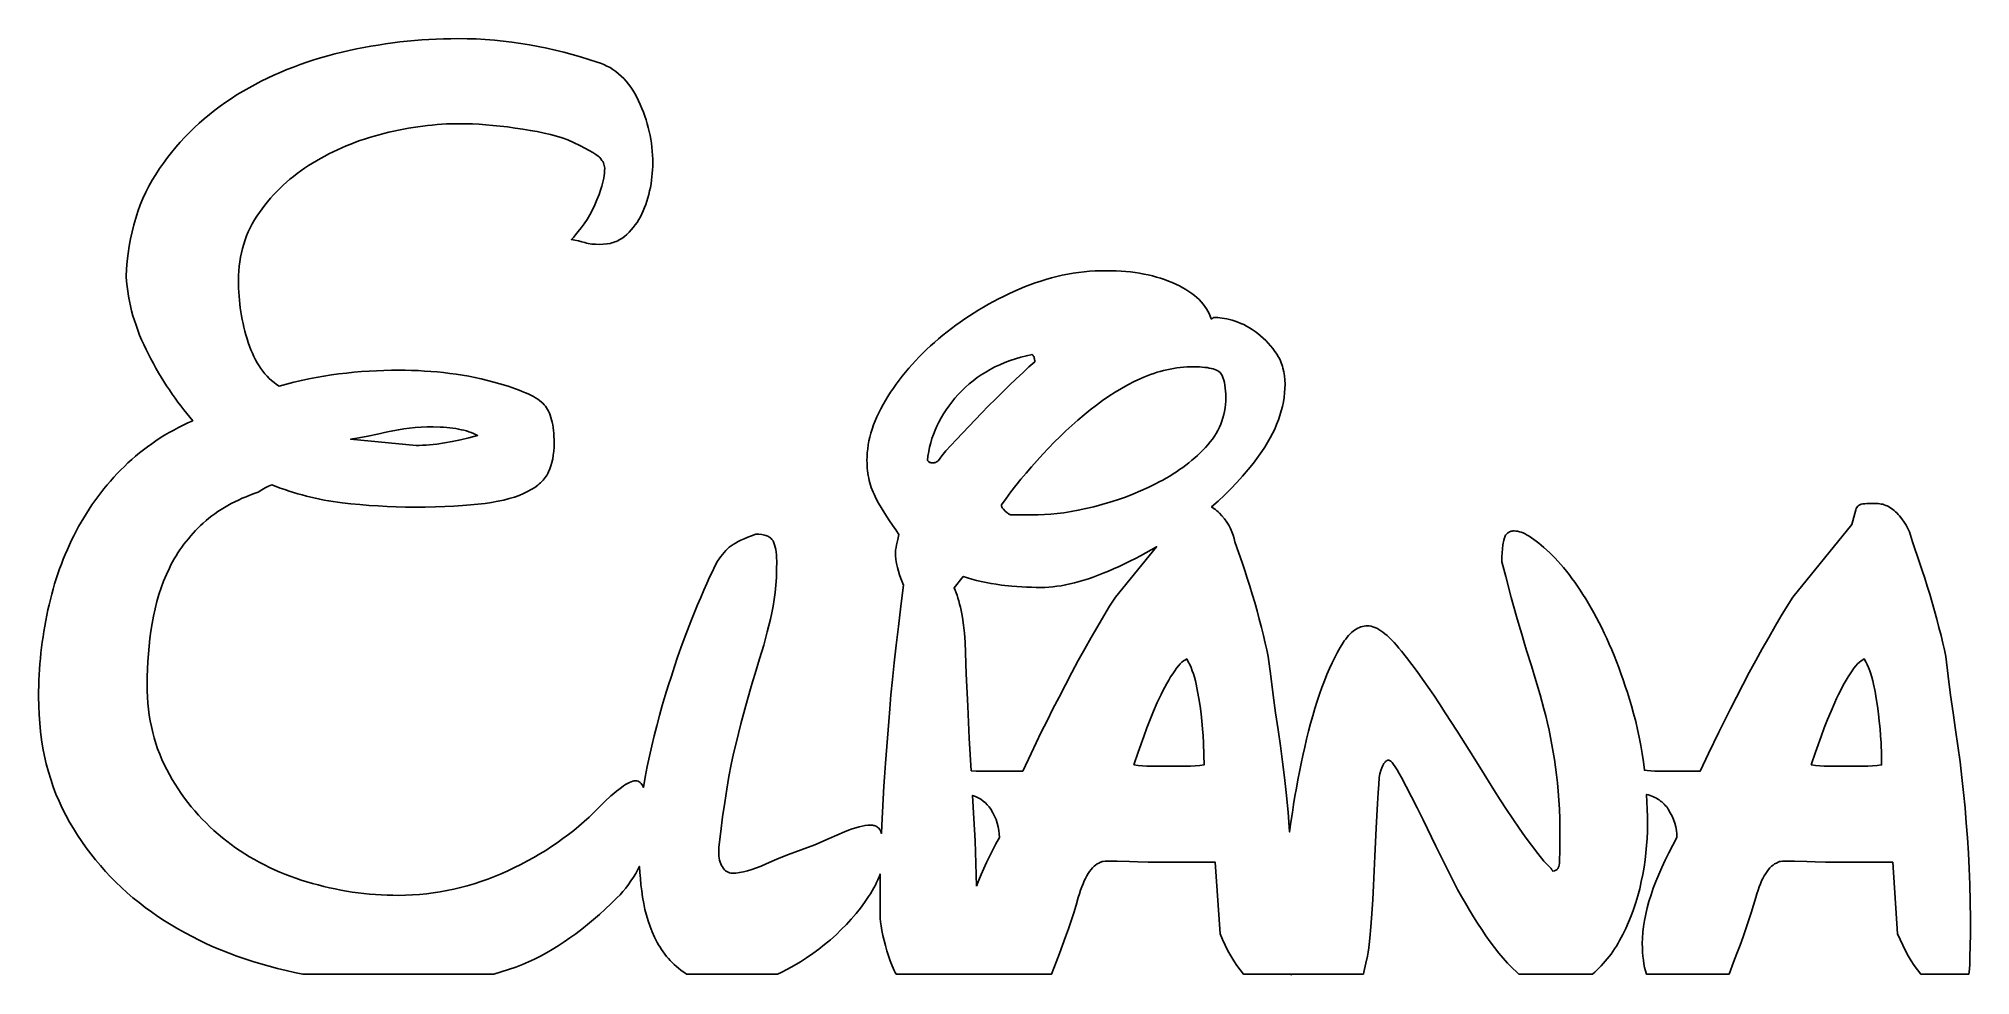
# Model space of a CAD drawing. Extents: x 14 to 221, y 10 to 110.
import ezdxf

# ---------------------------------------------------------------- set-up
doc = ezdxf.new("R2010")
doc.units = 0
doc.layers.add('CAMADA_1', color=18, linetype='CONTINUOUS')

msp = doc.modelspace()

# ---------------------------------------------------------------- linework, layer by layer
at = {"layer": 'CAMADA_1'}
for points in [[(42.45, 10.19), (41.55, 10.38), (40.64, 10.58), (39.74, 10.8), (38.84, 11.03), (37.96, 11.28), (37.09, 11.54), (36.23, 11.82), (35.38, 12.11), (34.55, 12.42), (33.73, 12.75), (32.92, 13.09), (32.13, 13.44), (31.35, 13.81), (30.58, 14.2), (29.83, 14.6), (29.08, 15.02), (28.35, 15.45), (27.64, 15.9), (26.93, 16.36), (26.24, 16.84), (25.57, 17.33), (24.91, 17.84), (24.26, 18.36), (23.64, 18.9), (23.03, 19.45), (22.44, 20.02), (21.87, 20.6), (21.31, 21.19), (20.77, 21.8), (20.25, 22.43), (19.74, 23.06), (19.25, 23.72), (18.78, 24.38), (18.33, 25.07), (17.89, 25.76), (17.47, 26.47), (17.07, 27.2), (16.69, 27.94), (16.35, 28.69), (16.02, 29.46), (15.73, 30.25), (15.46, 31.05), (15.21, 31.86), (14.99, 32.69), (14.8, 33.53), (14.63, 34.39), (14.49, 35.27), (14.37, 36.16), (14.28, 37.06), (14.22, 37.98), (14.18, 38.92), (14.17, 39.87), (14.17, 40.46), (14.18, 41.05), (14.2, 41.64), (14.23, 42.23), (14.26, 42.81), (14.31, 43.4), (14.36, 43.98), (14.42, 44.57), (14.48, 45.15), (14.55, 45.73), (14.64, 46.3), (14.72, 46.88), (14.82, 47.45), (14.93, 48.03), (15.04, 48.6), (15.16, 49.17), (15.29, 49.73), (15.42, 50.3), (15.57, 50.85), (15.72, 51.4), (15.88, 51.95), (16.05, 52.49), (16.23, 53.03), (16.41, 53.56), (16.6, 54.08), (16.81, 54.6), (17.02, 55.12), (17.24, 55.63), (17.46, 56.13), (17.7, 56.63), (17.94, 57.12), (18.19, 57.61), (18.45, 58.1), (18.72, 58.57), (19, 59.04), (19.28, 59.51), (19.57, 59.96), (19.87, 60.41), (20.18, 60.86), (20.5, 61.29), (20.83, 61.72), (21.16, 62.14), (21.5, 62.56), (21.85, 62.97), (22.21, 63.37), (22.58, 63.77), (22.96, 64.16), (23.34, 64.54), (23.73, 64.92), (24.13, 65.28), (24.54, 65.64), (24.96, 65.98), (25.39, 66.32), (25.82, 66.65), (26.27, 66.97), (26.72, 67.28), (27.18, 67.58), (27.65, 67.87), (28.13, 68.15), (28.62, 68.43), (29.12, 68.69), (29.62, 68.94), (30.14, 69.19), (30.66, 69.42), (30.33, 69.81), (30.01, 70.2), (29.69, 70.6), (29.38, 71.01), (29.06, 71.42), (28.76, 71.85), (28.45, 72.28), (28.16, 72.72), (27.86, 73.17), (27.57, 73.63), (27.28, 74.1), (27, 74.57), (26.72, 75.05), (26.45, 75.54), (26.18, 76.04), (25.91, 76.55), (25.66, 77.06), (25.41, 77.57), (25.19, 78.09), (24.97, 78.6), (24.77, 79.12), (24.59, 79.64), (24.42, 80.15), (24.26, 80.67), (24.12, 81.19), (23.99, 81.71), (23.88, 82.24), (23.78, 82.76), (23.7, 83.28), (23.63, 83.81), (23.58, 84.33), (23.54, 84.86), (23.58, 85.7), (23.65, 86.51), (23.74, 87.32), (23.86, 88.11), (24, 88.88), (24.16, 89.64), (24.35, 90.38), (24.56, 91.11), (24.79, 91.83), (25.05, 92.53), (25.33, 93.21), (25.64, 93.88), (25.97, 94.53), (26.32, 95.17), (26.7, 95.8), (27.1, 96.41), (27.52, 97), (27.95, 97.59), (28.4, 98.15), (28.86, 98.71), (29.33, 99.25), (29.81, 99.78), (30.31, 100.29), (30.83, 100.8), (31.35, 101.28), (31.89, 101.76), (32.45, 102.22), (33.01, 102.67), (33.59, 103.1), (34.19, 103.52), (34.79, 103.93), (35.41, 104.33), (36.04, 104.71), (36.68, 105.07), (37.33, 105.43), (37.99, 105.77), (38.66, 106.1), (39.34, 106.42), (40.03, 106.72), (40.72, 107.01), (41.43, 107.29), (42.14, 107.56), (42.87, 107.81), (43.6, 108.05), (44.34, 108.28), (45.1, 108.49), (45.86, 108.69), (46.63, 108.88), (47.4, 109.05), (48.18, 109.22), (48.95, 109.37), (49.73, 109.51), (50.5, 109.64), (51.28, 109.76), (52.06, 109.87), (52.83, 109.97), (53.61, 110.05), (54.38, 110.13), (55.16, 110.19), (55.93, 110.24), (56.71, 110.28), (57.48, 110.31), (58.26, 110.32), (59.03, 110.33), (60.02, 110.32), (61, 110.29), (61.96, 110.24), (62.93, 110.16), (63.88, 110.07), (64.82, 109.96), (65.76, 109.82), (66.69, 109.67), (67.61, 109.5), (68.53, 109.31), (69.44, 109.1), (70.35, 108.88), (71.25, 108.64), (72.15, 108.38), (73.05, 108.11), (73.94, 107.82), (74.3, 107.7), (74.65, 107.56), (74.98, 107.39), (75.31, 107.22), (75.62, 107.02), (75.93, 106.8), (76.22, 106.57), (76.5, 106.32), (76.77, 106.05), (77.03, 105.77), (77.28, 105.46), (77.52, 105.14), (77.75, 104.8), (77.96, 104.44), (78.17, 104.06), (78.36, 103.67), (78.55, 103.26), (78.72, 102.85), (78.88, 102.45), (79.03, 102.04), (79.16, 101.63), (79.29, 101.21), (79.4, 100.8), (79.5, 100.38), (79.59, 99.97), (79.67, 99.55), (79.73, 99.13), (79.79, 98.7), (79.83, 98.28), (79.86, 97.86), (79.88, 97.43), (79.88, 97), (79.88, 96.64), (79.86, 96.27), (79.83, 95.9), (79.8, 95.53), (79.75, 95.16), (79.7, 94.79), (79.63, 94.41), (79.55, 94.03), (79.46, 93.66), (79.37, 93.29), (79.26, 92.93), (79.14, 92.58), (79.01, 92.24), (78.87, 91.9), (78.72, 91.58), (78.56, 91.26), (78.39, 90.95), (78.21, 90.66), (78.01, 90.38), (77.8, 90.11), (77.58, 89.85), (77.35, 89.6), (77.1, 89.37), (76.85, 89.15), (76.71, 89.05), (76.57, 88.95), (76.43, 88.86), (76.29, 88.78), (76.14, 88.7), (75.98, 88.63), (75.82, 88.56), (75.66, 88.51), (75.49, 88.46), (75.32, 88.41), (74.97, 88.35), (74.59, 88.31), (74.21, 88.29), (73.76, 88.31), (73.35, 88.34), (72.97, 88.4), (72.79, 88.44), (72.62, 88.49), (72.29, 88.59), (71.93, 88.67), (71.56, 88.75), (71.17, 88.82), (71.39, 89.05), (71.63, 89.33), (71.91, 89.67), (72.23, 90.07), (72.55, 90.52), (72.85, 90.98), (73.14, 91.47), (73.42, 91.99), (73.67, 92.52), (73.91, 93.08), (74.13, 93.65), (74.34, 94.23), (74.43, 94.53), (74.51, 94.82), (74.58, 95.1), (74.64, 95.39), (74.68, 95.66), (74.71, 95.94), (74.73, 96.21), (74.74, 96.47), (74.73, 96.61), (74.7, 96.74), (74.66, 96.88), (74.6, 97.02), (74.53, 97.16), (74.44, 97.3), (74.33, 97.45), (74.21, 97.6), (74.13, 97.67), (74.04, 97.76), (73.79, 97.94), (73.48, 98.14), (73.09, 98.37), (72.62, 98.62), (72.08, 98.89), (71.47, 99.19), (70.78, 99.51), (70.2, 99.7), (69.58, 99.88), (68.94, 100.06), (68.25, 100.22), (67.53, 100.37), (66.78, 100.51), (65.99, 100.64), (65.17, 100.76), (64.34, 100.87), (63.54, 100.96), (62.77, 101.04), (62.02, 101.11), (61.3, 101.16), (60.6, 101.2), (59.94, 101.22), (59.3, 101.22), (58.8, 101.22), (58.3, 101.21), (57.8, 101.19), (57.3, 101.16), (56.8, 101.12), (56.29, 101.08), (55.78, 101.02), (55.27, 100.96), (54.76, 100.89), (54.25, 100.81), (53.73, 100.73), (53.21, 100.63), (52.69, 100.53), (52.17, 100.42), (51.64, 100.3), (51.12, 100.17), (50.59, 100.03), (50.07, 99.89), (49.56, 99.74), (49.05, 99.57), (48.55, 99.41), (48.06, 99.23), (47.57, 99.04), (47.09, 98.85), (46.62, 98.65), (46.15, 98.44), (45.68, 98.22), (45.23, 97.99), (44.78, 97.76), (44.33, 97.51), (43.89, 97.26), (43.46, 97), (43.04, 96.73), (42.62, 96.46), (42.22, 96.17), (41.82, 95.88), (41.43, 95.58), (41.06, 95.27), (40.69, 94.95), (40.33, 94.63), (39.98, 94.29), (39.64, 93.95), (39.31, 93.6), (38.98, 93.24), (38.67, 92.87), (38.37, 92.5), (38.07, 92.12), (37.79, 91.72), (37.52, 91.32), (37.26, 90.92), (37.03, 90.5), (36.81, 90.08), (36.6, 89.65), (36.42, 89.22), (36.25, 88.78), (36.11, 88.33), (35.97, 87.87), (35.86, 87.4), (35.76, 86.93), (35.68, 86.45), (35.62, 85.97), (35.58, 85.47), (35.55, 84.97), (35.54, 84.47), (35.55, 84.04), (35.56, 83.61), (35.58, 83.19), (35.61, 82.76), (35.65, 82.34), (35.69, 81.92), (35.75, 81.5), (35.81, 81.08), (35.88, 80.67), (35.96, 80.25), (36.04, 79.84), (36.14, 79.43), (36.24, 79.02), (36.35, 78.61), (36.47, 78.21), (36.6, 77.8), (36.74, 77.41), (36.88, 77.02), (37.04, 76.65), (37.2, 76.3), (37.38, 75.96), (37.56, 75.63), (37.75, 75.31), (37.95, 75.01), (38.16, 74.73), (38.38, 74.46), (38.61, 74.2), (38.85, 73.96), (39.1, 73.72), (39.36, 73.51), (39.62, 73.31), (39.9, 73.12), (40.69, 73.34), (41.49, 73.55), (42.28, 73.74), (43.08, 73.91), (43.88, 74.07), (44.69, 74.21), (45.49, 74.33), (46.3, 74.44), (47.11, 74.53), (47.91, 74.61), (48.71, 74.68), (49.52, 74.73), (50.31, 74.78), (51.11, 74.81), (51.91, 74.83), (52.7, 74.83), (53.39, 74.83), (54.08, 74.81), (54.77, 74.79), (55.45, 74.75), (56.14, 74.7), (56.82, 74.65), (57.5, 74.58), (58.17, 74.5), (58.85, 74.41), (59.52, 74.31), (60.19, 74.19), (60.86, 74.06), (61.53, 73.91), (62.2, 73.75), (62.86, 73.57), (63.52, 73.38), (64.4, 73.12), (64.81, 72.98), (65.2, 72.85), (65.57, 72.71), (65.92, 72.57), (66.25, 72.43), (66.55, 72.29), (66.84, 72.15), (67.11, 72.01), (67.35, 71.87), (67.58, 71.72), (67.78, 71.58), (67.96, 71.43), (68.13, 71.29), (68.27, 71.14), (68.4, 70.98), (68.52, 70.81), (68.63, 70.63), (68.73, 70.44), (68.83, 70.23), (68.91, 70.01), (68.99, 69.77), (69.06, 69.52), (69.12, 69.26), (69.18, 68.98), (69.22, 68.69), (69.26, 68.39), (69.29, 68.08), (69.31, 67.75), (69.32, 67.4), (69.32, 67.05), (69.32, 66.6), (69.29, 66.16), (69.24, 65.75), (69.18, 65.35), (69.09, 64.97), (68.99, 64.61), (68.87, 64.27), (68.73, 63.95), (68.65, 63.79), (68.57, 63.64), (68.47, 63.49), (68.37, 63.35), (68.26, 63.2), (68.14, 63.06), (68.01, 62.93), (67.87, 62.79), (67.73, 62.66), (67.58, 62.53), (67.25, 62.29), (66.88, 62.06), (66.49, 61.84), (66.06, 61.63), (65.58, 61.44), (65.07, 61.26), (64.53, 61.09), (63.94, 60.94), (63.31, 60.81), (62.64, 60.69), (61.94, 60.58), (61.18, 60.49), (60.38, 60.41), (59.52, 60.34), (58.6, 60.29), (57.64, 60.24), (56.62, 60.21), (55.54, 60.19), (54.41, 60.19), (53.43, 60.19), (52.44, 60.22), (51.46, 60.25), (50.49, 60.3), (49.52, 60.37), (48.55, 60.45), (47.59, 60.54), (46.63, 60.65), (46.15, 60.71), (45.67, 60.78), (45.2, 60.86), (44.72, 60.94), (44.25, 61.03), (43.78, 61.13), (43.31, 61.24), (42.84, 61.36), (42.37, 61.48), (41.9, 61.61), (41.43, 61.75), (40.96, 61.9), (40.5, 62.05), (40.03, 62.21), (39.57, 62.38), (39.11, 62.56), (38.77, 62.41), (38.41, 62.23), (38.04, 62.02), (37.66, 61.77), (37.22, 61.62), (36.78, 61.46), (36.36, 61.29), (35.95, 61.12), (35.55, 60.94), (35.16, 60.75), (34.78, 60.55), (34.41, 60.35), (34.04, 60.14), (33.69, 59.92), (33.35, 59.7), (33.02, 59.47), (32.69, 59.23), (32.38, 58.98), (32.08, 58.73), (31.78, 58.47), (31.5, 58.2), (31.22, 57.93), (30.95, 57.66), (30.69, 57.38), (30.44, 57.09), (30.19, 56.8), (29.95, 56.51), (29.72, 56.21), (29.5, 55.91), (29.28, 55.6), (29.08, 55.29), (28.88, 54.97), (28.68, 54.65), (28.5, 54.32), (28.32, 53.99), (28.16, 53.65), (27.84, 52.97), (27.54, 52.27), (27.28, 51.55), (27.03, 50.82), (26.81, 50.07), (26.62, 49.3), (26.45, 48.52), (26.31, 47.72), (26.18, 46.91), (26.08, 46.1), (25.99, 45.28), (25.91, 44.47), (25.85, 43.65), (25.81, 42.83), (25.79, 42.01), (25.78, 41.18), (25.79, 40.51), (25.82, 39.85), (25.86, 39.2), (25.93, 38.55), (26.01, 37.92), (26.11, 37.29), (26.23, 36.68), (26.37, 36.07), (26.53, 35.47), (26.71, 34.89), (26.9, 34.31), (27.12, 33.74), (27.35, 33.18), (27.6, 32.63), (27.87, 32.08), (28.16, 31.55), (28.46, 31.03), (28.77, 30.52), (29.09, 30.02), (29.43, 29.52), (29.77, 29.04), (30.13, 28.57), (30.5, 28.11), (30.88, 27.66), (31.27, 27.22), (31.67, 26.79), (32.08, 26.37), (32.5, 25.96), (32.93, 25.56), (33.37, 25.17), (33.83, 24.79), (34.29, 24.43), (34.77, 24.07), (35.25, 23.72), (35.74, 23.39), (36.24, 23.07), (36.74, 22.75), (37.26, 22.45), (37.78, 22.16), (38.32, 21.89), (38.86, 21.62), (39.4, 21.36), (39.96, 21.12), (40.53, 20.89), (41.1, 20.67), (41.68, 20.46), (42.27, 20.26), (42.87, 20.07), (43.47, 19.9), (44.08, 19.73), (44.68, 19.58), (45.29, 19.44), (45.9, 19.31), (46.51, 19.19), (47.12, 19.08), (47.73, 18.98), (48.35, 18.9), (48.97, 18.82), (49.58, 18.76), (50.2, 18.71), (50.83, 18.67), (51.45, 18.64), (52.07, 18.63), (52.7, 18.62), (53.44, 18.63), (54.18, 18.66), (54.92, 18.71), (55.66, 18.79), (56.39, 18.88), (57.12, 18.99), (57.86, 19.13), (58.59, 19.28), (59.32, 19.46), (60.04, 19.65), (60.77, 19.87), (61.49, 20.11), (62.22, 20.36), (62.94, 20.64), (63.66, 20.94), (64.38, 21.26), (65.09, 21.6), (65.78, 21.94), (66.47, 22.3), (67.14, 22.67), (67.79, 23.05), (68.43, 23.44), (69.06, 23.85), (69.67, 24.26), (70.27, 24.69), (70.86, 25.13), (71.43, 25.57), (71.98, 26.03), (72.53, 26.51), (73.06, 26.99), (73.57, 27.48), (74.08, 27.99), (74.77, 28.67), (75.41, 29.26), (75.71, 29.52), (75.99, 29.76), (76.26, 29.97), (76.52, 30.17), (76.76, 30.34), (76.98, 30.48), (77.19, 30.61), (77.39, 30.71), (77.57, 30.79), (77.74, 30.85), (77.89, 30.88), (78.03, 30.89), (78.17, 30.88), (78.31, 30.85), (78.43, 30.79), (78.54, 30.71), (78.64, 30.61), (78.73, 30.49), (78.81, 30.34), (78.88, 30.18), (79.07, 31.28), (79.29, 32.41), (79.53, 33.52), (79.78, 34.61), (80.04, 35.7), (80.31, 36.78), (80.6, 37.86), (80.9, 38.93), (81.21, 40), (81.54, 41.06), (81.87, 42.1), (82.2, 43.13), (82.54, 44.13), (82.89, 45.11), (83.24, 46.08), (83.59, 47.02), (83.95, 47.94), (84.31, 48.84), (84.66, 49.71), (85.01, 50.52), (85.34, 51.29), (85.66, 52.01), (85.97, 52.68), (86.26, 53.3), (86.54, 53.86), (86.81, 54.38), (86.98, 54.64), (87.15, 54.88), (87.33, 55.11), (87.51, 55.32), (87.69, 55.52), (87.88, 55.71), (88.07, 55.88), (88.27, 56.03), (88.48, 56.18), (88.73, 56.33), (89.01, 56.49), (89.32, 56.64), (89.67, 56.8), (90.05, 56.96), (90.46, 57.12), (90.9, 57.29), (91.25, 57.28), (91.56, 57.24), (91.84, 57.18), (91.97, 57.15), (92.09, 57.11), (92.2, 57.06), (92.31, 57), (92.4, 56.94), (92.49, 56.88), (92.57, 56.81), (92.64, 56.73), (92.7, 56.65), (92.75, 56.56), (92.84, 56.37), (92.92, 56.15), (92.99, 55.91), (93.05, 55.65), (93.09, 55.37), (93.12, 55.06), (93.14, 54.74), (93.15, 54.38), (93.14, 53.51), (93.11, 52.66), (93.05, 51.84), (92.98, 51.05), (92.89, 50.29), (92.78, 49.56), (92.64, 48.86), (92.49, 48.18), (92.14, 46.83), (91.75, 45.41), (91.31, 43.93), (90.84, 42.38), (90.59, 41.57), (90.34, 40.72), (90.09, 39.84), (89.83, 38.93), (89.32, 36.99), (88.79, 34.92), (88.53, 33.81), (88.28, 32.62), (88.04, 31.34), (87.8, 29.99), (87.58, 28.55), (87.36, 27.04), (87.15, 25.45), (86.95, 23.77), (86.95, 23.24), (86.95, 23.02), (86.97, 22.8), (87, 22.59), (87.04, 22.38), (87.1, 22.19), (87.17, 22.01), (87.25, 21.83), (87.34, 21.66), (87.44, 21.5), (87.56, 21.37), (87.68, 21.26), (87.8, 21.16), (87.94, 21.09), (88.08, 21.04), (88.24, 21.01), (88.4, 21), (88.77, 21.01), (89.17, 21.06), (89.59, 21.14), (90.03, 21.25), (90.49, 21.39), (90.98, 21.56), (91.49, 21.76), (92.03, 21.99), (92.58, 22.24), (93.17, 22.49), (93.78, 22.74), (94.42, 23), (95.08, 23.25), (95.77, 23.51), (97.24, 24.03), (98.76, 24.71), (100.4, 25.42), (100.82, 25.59), (101.22, 25.74), (101.6, 25.86), (101.96, 25.96), (102.29, 26.04), (102.61, 26.1), (102.9, 26.13), (103.18, 26.15), (103.39, 26.13), (103.5, 26.11), (103.59, 26.09), (103.69, 26.06), (103.77, 26.02), (103.85, 25.97), (103.93, 25.92), (104, 25.86), (104.07, 25.8), (104.13, 25.72), (104.19, 25.64), (104.24, 25.56), (104.28, 25.46), (104.36, 25.25), (104.4, 26.15), (104.6, 30.3), (104.68, 31.28), (104.8, 32.76), (105.13, 37.23), (105.24, 38.6), (105.37, 40.1), (105.53, 41.74), (105.72, 43.5), (105.93, 45.39), (106.17, 47.41), (106.43, 49.56), (106.73, 51.84), (106.56, 52.19), (106.42, 52.55), (106.28, 52.93), (106.17, 53.32), (106.06, 53.72), (105.97, 54.14), (105.9, 54.57), (105.84, 55.01), (105.85, 55.28), (105.87, 55.56), (105.91, 55.84), (105.97, 56.13), (106.1, 56.71), (106.23, 57.25), (105.88, 57.75), (105.54, 58.24), (105.21, 58.72), (104.9, 59.2), (104.6, 59.68), (104.32, 60.15), (104.05, 60.62), (103.79, 61.08), (103.67, 61.31), (103.56, 61.55), (103.46, 61.79), (103.36, 62.03), (103.27, 62.27), (103.19, 62.52), (103.12, 62.77), (103.05, 63.03), (102.99, 63.29), (102.94, 63.55), (102.9, 63.81), (102.86, 64.08), (102.84, 64.34), (102.82, 64.62), (102.81, 64.89), (102.8, 65.17), (102.81, 65.59), (102.84, 66), (102.88, 66.42), (102.94, 66.84), (103.02, 67.26), (103.12, 67.68), (103.23, 68.11), (103.36, 68.54), (103.51, 68.97), (103.68, 69.4), (103.86, 69.83), (104.06, 70.27), (104.28, 70.71), (104.52, 71.15), (104.77, 71.59), (105.05, 72.03), (105.33, 72.48), (105.63, 72.92), (105.94, 73.35), (106.25, 73.78), (106.58, 74.2), (106.92, 74.62), (107.27, 75.04), (107.64, 75.45), (108.01, 75.85), (108.39, 76.26), (108.79, 76.65), (109.19, 77.04), (109.61, 77.43), (110.03, 77.81), (110.47, 78.19), (110.92, 78.57), (111.38, 78.93), (111.84, 79.29), (112.31, 79.64), (112.79, 79.99), (113.28, 80.32), (113.77, 80.65), (114.27, 80.97), (114.78, 81.29), (115.29, 81.59), (115.81, 81.89), (116.34, 82.18), (116.88, 82.46), (117.42, 82.74), (117.98, 83), (118.53, 83.26), (119.1, 83.51), (119.67, 83.75), (120.24, 83.98), (120.81, 84.19), (121.39, 84.38), (121.96, 84.56), (122.54, 84.72), (123.12, 84.87), (123.7, 85), (124.28, 85.11), (124.87, 85.21), (125.45, 85.3), (126.04, 85.37), (126.63, 85.42), (127.22, 85.46), (127.81, 85.49), (128.4, 85.49), (128.94, 85.49), (129.47, 85.47), (129.99, 85.44), (130.5, 85.4), (131, 85.35), (131.49, 85.29), (131.97, 85.22), (132.44, 85.13), (132.9, 85.03), (133.36, 84.93), (133.8, 84.81), (134.23, 84.68), (134.65, 84.54), (135.06, 84.38), (135.46, 84.22), (135.86, 84.04), (136.24, 83.86), (136.59, 83.67), (136.93, 83.47), (137.26, 83.27), (137.56, 83.06), (137.84, 82.84), (138.1, 82.62), (138.35, 82.39), (138.57, 82.16), (138.78, 81.92), (138.97, 81.67), (139.14, 81.42), (139.28, 81.16), (139.42, 80.9), (139.53, 80.62), (139.62, 80.35), (139.68, 80.35), (139.73, 80.36), (139.78, 80.38), (139.82, 80.41), (139.86, 80.44), (139.93, 80.46), (140.03, 80.47), (140.15, 80.48), (140.35, 80.47), (140.57, 80.45), (140.8, 80.42), (141.05, 80.38), (141.32, 80.32), (141.59, 80.26), (141.89, 80.18), (142.19, 80.08), (142.5, 79.98), (142.81, 79.85), (143.12, 79.71), (143.43, 79.56), (143.73, 79.38), (144.03, 79.19), (144.33, 78.99), (144.63, 78.76), (144.92, 78.53), (145.21, 78.28), (145.48, 78.02), (145.74, 77.74), (145.99, 77.45), (146.23, 77.16), (146.46, 76.84), (146.68, 76.52), (146.78, 76.35), (146.88, 76.18), (146.97, 76.01), (147.05, 75.83), (147.13, 75.64), (147.2, 75.46), (147.26, 75.26), (147.32, 75.07), (147.41, 74.66), (147.48, 74.24), (147.52, 73.81), (147.54, 73.35), (147.52, 72.87), (147.49, 72.4), (147.44, 71.92), (147.36, 71.44), (147.26, 70.96), (147.14, 70.47), (146.99, 69.99), (146.83, 69.51), (146.64, 69.03), (146.43, 68.54), (146.19, 68.06), (145.94, 67.58), (145.66, 67.09), (145.36, 66.61), (145.04, 66.12), (144.7, 65.63), (144.15, 64.9), (143.58, 64.19), (142.99, 63.49), (142.37, 62.8), (141.73, 62.13), (141.07, 61.47), (140.39, 60.83), (139.68, 60.2), (139.83, 60.11), (139.97, 60.01), (140.11, 59.91), (140.25, 59.79), (140.39, 59.67), (140.53, 59.53), (140.79, 59.24), (141.06, 58.91), (141.3, 58.57), (141.52, 58.23), (141.7, 57.89), (141.86, 57.54), (141.99, 57.19), (142.1, 56.83), (142.18, 56.47), (142.97, 54.16), (143.24, 53.38), (143.5, 52.58), (143.76, 51.73), (144.03, 50.86), (144.29, 49.97), (144.54, 49.08), (144.78, 48.19), (145.02, 47.3), (145.24, 46.44), (145.43, 45.63), (145.6, 44.89), (145.74, 44.2), (146.01, 42.07), (146.27, 40.06), (146.53, 38.15), (146.8, 36.35), (147.05, 34.61), (147.28, 32.91), (147.48, 31.25), (147.66, 29.62), (147.86, 27.52), (147.95, 26.47), (148.03, 25.42), (148.17, 26.44), (148.32, 27.48), (148.46, 28.36), (148.6, 29.23), (148.75, 30.1), (148.91, 30.98), (149.08, 31.85), (149.26, 32.73), (149.45, 33.6), (149.64, 34.47), (149.84, 35.34), (150.05, 36.19), (150.27, 37.01), (150.5, 37.82), (150.73, 38.61), (150.98, 39.39), (151.23, 40.14), (151.49, 40.87), (151.75, 41.58), (152.02, 42.26), (152.3, 42.9), (152.58, 43.51), (152.86, 44.09), (153.14, 44.64), (153.44, 45.15), (153.73, 45.62), (153.88, 45.85), (154.03, 46.06), (154.18, 46.25), (154.34, 46.43), (154.5, 46.6), (154.66, 46.75), (154.82, 46.89), (154.98, 47.01), (155.15, 47.12), (155.32, 47.21), (155.49, 47.29), (155.66, 47.36), (155.83, 47.41), (156.01, 47.44), (156.19, 47.47), (156.37, 47.47), (156.55, 47.46), (156.74, 47.43), (156.94, 47.38), (157.14, 47.3), (157.35, 47.21), (157.56, 47.09), (157.78, 46.95), (158, 46.8), (158.23, 46.62), (158.47, 46.42), (158.71, 46.19), (158.95, 45.95), (159.21, 45.69), (159.47, 45.4), (159.73, 45.09), (160, 44.77), (160.55, 44.07), (161.11, 43.34), (161.68, 42.57), (162.26, 41.77), (162.85, 40.92), (163.45, 40.04), (164.06, 39.12), (164.68, 38.17), (165.95, 36.19), (167.24, 34.16), (168.55, 32.07), (169.89, 29.92), (170.57, 28.85), (171.24, 27.81), (171.91, 26.8), (172.58, 25.83), (173.25, 24.89), (173.92, 23.98), (174.58, 23.11), (175.24, 22.27), (175.69, 21.81), (176, 21.48), (176.09, 21.36), (176.15, 21.28), (176.18, 21.23), (176.17, 21.22), (176.16, 21.21), (176.32, 21.23), (176.39, 21.24), (176.46, 21.27), (176.52, 21.3), (176.57, 21.33), (176.63, 21.38), (176.67, 21.43), (176.72, 21.48), (176.76, 21.55), (176.82, 21.7), (176.86, 21.87), (176.89, 22.07), (176.92, 22.55), (176.94, 23.14), (176.95, 23.84), (176.95, 24.64), (176.95, 25.75), (176.93, 26.81), (176.89, 27.83), (176.84, 28.82), (176.77, 29.76), (176.69, 30.67), (176.6, 31.54), (176.49, 32.36), (176.37, 33.17), (176.24, 33.96), (176.1, 34.75), (175.95, 35.53), (175.79, 36.3), (175.61, 37.06), (175.43, 37.82), (175.24, 38.57), (174.83, 40.07), (174.38, 41.62), (173.9, 43.2), (173.39, 44.83), (173.13, 45.68), (172.86, 46.57), (172.58, 47.49), (172.3, 48.46), (171.73, 50.52), (171.15, 52.75), (170.75, 54.33), (170.75, 54.86), (170.76, 55.27), (170.8, 55.7), (170.86, 56.16), (170.95, 56.64), (171.01, 56.88), (171.05, 56.98), (171.09, 57.08), (171.14, 57.17), (171.2, 57.25), (171.26, 57.32), (171.33, 57.39), (171.4, 57.44), (171.48, 57.49), (171.57, 57.54), (171.66, 57.57), (171.75, 57.6), (171.85, 57.62), (171.96, 57.63), (172.07, 57.63), (172.24, 57.62), (172.42, 57.6), (172.61, 57.55), (172.8, 57.49), (173.01, 57.41), (173.22, 57.31), (173.44, 57.19), (173.67, 57.06), (173.91, 56.9), (174.16, 56.73), (174.42, 56.54), (174.68, 56.33), (174.96, 56.11), (175.24, 55.86), (175.83, 55.32), (176.14, 55.03), (176.44, 54.72), (176.74, 54.39), (177.04, 54.05), (177.35, 53.7), (177.64, 53.33), (177.94, 52.95), (178.24, 52.55), (178.54, 52.14), (178.83, 51.72), (179.13, 51.28), (179.42, 50.82), (179.71, 50.35), (180, 49.87), (180.29, 49.37), (180.58, 48.86), (180.87, 48.33), (181.15, 47.79), (181.43, 47.24), (181.7, 46.68), (181.97, 46.1), (182.23, 45.51), (182.49, 44.91), (182.74, 44.29), (182.99, 43.66), (183.24, 43.02), (183.48, 42.36), (183.71, 41.7), (183.94, 41.01), (184.17, 40.32), (184.39, 39.61), (184.61, 38.9), (184.84, 38.07), (185.06, 37.24), (185.26, 36.39), (185.44, 35.54), (185.6, 34.67), (185.75, 33.8), (185.88, 32.91), (185.99, 32.01), (186.3, 31.97), (186.67, 31.95), (187.11, 31.93), (187.62, 31.92), (191.97, 31.92), (192.86, 33.82), (193.95, 36.08), (194.56, 37.31), (195.19, 38.57), (195.85, 39.85), (196.53, 41.16), (197.22, 42.47), (197.91, 43.75), (198.6, 45.01), (199.3, 46.24), (199.98, 47.43), (200.63, 48.53), (201.26, 49.57), (201.87, 50.53), (208.2, 58.32), (208.6, 59.9), (208.67, 60.02), (208.74, 60.13), (208.81, 60.23), (208.88, 60.31), (208.96, 60.38), (209.03, 60.43), (209.11, 60.47), (209.19, 60.49), (209.37, 60.52), (209.57, 60.54), (209.8, 60.55), (210.05, 60.56), (210.84, 60.56), (211.01, 60.55), (211.17, 60.54), (211.33, 60.51), (211.49, 60.48), (211.65, 60.43), (211.81, 60.37), (211.96, 60.31), (212.11, 60.23), (212.27, 60.14), (212.42, 60.04), (212.56, 59.94), (212.71, 59.82), (212.86, 59.69), (213, 59.55), (213.14, 59.4), (213.28, 59.24), (213.55, 58.91), (213.79, 58.57), (214.01, 58.23), (214.19, 57.89), (214.35, 57.54), (214.48, 57.19), (214.59, 56.83), (214.67, 56.47), (215.46, 54.16), (215.73, 53.38), (215.99, 52.58), (216.25, 51.73), (216.52, 50.86), (216.78, 49.97), (217.03, 49.08), (217.27, 48.19), (217.51, 47.3), (217.73, 46.44), (217.92, 45.63), (218.09, 44.89), (218.23, 44.2), (218.5, 42.07), (218.76, 40.06), (219.02, 38.15), (219.29, 36.35), (219.54, 34.61), (219.77, 32.91), (219.97, 31.25), (220.15, 29.62), (220.3, 28), (220.44, 26.38), (220.57, 24.77), (220.67, 23.15), (220.76, 21.5), (220.82, 19.77), (220.86, 17.97), (220.87, 16.09), (220.87, 14.5), (220.86, 13.17), (220.83, 12.09), (220.81, 11.27), (220.77, 10.73), (220.72, 10.19), (215.57, 10.19), (215.21, 10.64), (214.87, 11.12), (214.54, 11.62), (214.22, 12.15), (213.92, 12.7), (213.63, 13.28), (213.35, 13.88), (213.09, 14.51), (212.56, 22.16), (208.34, 22.16), (206.74, 22.16), (205.38, 22.18), (204.27, 22.2), (203.39, 22.23), (202.05, 22.28), (201.08, 22.29), (200.78, 22.28), (200.55, 22.26), (200.46, 22.24), (200.39, 22.22), (200.33, 22.19), (200.29, 22.16), (200.11, 22.08), (199.93, 21.99), (199.76, 21.87), (199.59, 21.73), (199.43, 21.57), (199.27, 21.38), (199.12, 21.18), (198.97, 20.96), (198.82, 20.71), (198.68, 20.44), (198.54, 20.16), (198.41, 19.85), (198.28, 19.52), (198.15, 19.17), (198.03, 18.79), (197.91, 18.4), (197.67, 17.58), (197.42, 16.75), (197.14, 15.91), (196.86, 15.05), (196.55, 14.18), (196.23, 13.29), (195.89, 12.39), (195.54, 11.47), (195.05, 10.2), (186.2, 10.19), (186.1, 10.54), (186.01, 10.91), (185.94, 11.29), (185.88, 11.69), (185.83, 12.11), (185.8, 12.54), (185.78, 12.99), (185.77, 13.45), (185.79, 14.05), (185.83, 14.67), (185.9, 15.3), (186, 15.94), (186.13, 16.6), (186.29, 17.27), (186.48, 17.96), (186.7, 18.66), (186.94, 19.38), (187.22, 20.11), (187.52, 20.86), (187.85, 21.62), (188.21, 22.39), (188.6, 23.18), (189.02, 23.98), (189.47, 24.8), (189.45, 25.19), (189.41, 25.58), (189.34, 25.97), (189.24, 26.35), (189.11, 26.73), (188.95, 27.1), (188.76, 27.47), (188.54, 27.83), (188.45, 27.98), (188.34, 28.12), (188.23, 28.25), (188.11, 28.38), (187.99, 28.5), (187.86, 28.62), (187.73, 28.72), (187.58, 28.83), (187.44, 28.92), (187.28, 29.01), (187.12, 29.1), (186.96, 29.17), (186.78, 29.25), (186.6, 29.31), (186.42, 29.37), (186.23, 29.42), (186.27, 28.64), (186.3, 27.84), (186.32, 27.04), (186.32, 26.23), (186.31, 25.47), (186.28, 24.71), (186.23, 23.94), (186.16, 23.18), (186.07, 22.41), (185.95, 21.64), (185.82, 20.87), (185.66, 20.09), (185.49, 19.32), (185.29, 18.57), (185.08, 17.84), (184.84, 17.12), (184.58, 16.42), (184.3, 15.74), (184, 15.07), (183.68, 14.42), (183.52, 14.1), (183.34, 13.79), (183.17, 13.49), (182.99, 13.19), (182.8, 12.9), (182.61, 12.62), (182.42, 12.34), (182.22, 12.08), (182.01, 11.82), (181.8, 11.56), (181.59, 11.32), (181.37, 11.08), (181.15, 10.85), (180.92, 10.62), (180.69, 10.4), (180.45, 10.2), (172.56, 10.19), (172.34, 10.39), (171.84, 10.87), (171.36, 11.37), (170.88, 11.9), (170.41, 12.45), (169.94, 13.04), (169.48, 13.65), (169.02, 14.28), (168.58, 14.95), (168.13, 15.63), (167.7, 16.33), (167.27, 17.04), (166.84, 17.77), (166.43, 18.51), (166.01, 19.26), (165.61, 20.03), (165.21, 20.82), (163.69, 23.87), (162.31, 26.69), (161.67, 27.99), (161.07, 29.18), (160.51, 30.26), (160, 31.24), (159.76, 31.67), (159.54, 32.05), (159.34, 32.37), (159.16, 32.63), (158.99, 32.83), (158.85, 32.97), (158.78, 33.02), (158.72, 33.06), (158.66, 33.08), (158.61, 33.09), (158.55, 33.08), (158.48, 33.07), (158.42, 33.04), (158.36, 33), (158.3, 32.95), (158.24, 32.89), (158.18, 32.81), (158.12, 32.73), (158, 32.52), (157.89, 32.27), (157.79, 31.98), (157.69, 31.64), (157.66, 31.44), (157.62, 31.19), (157.56, 30.52), (157.49, 29.61), (157.42, 28.47), (157.29, 25.8), (157.16, 22.8), (157.09, 21.23), (157.01, 19.68), (156.93, 18.16), (156.83, 16.66), (156.73, 15.26), (156.62, 14.04), (156.5, 12.99), (156.43, 12.53), (156.37, 12.11), (156.2, 11.35), (155.97, 10.39), (155.92, 10.19), (143.08, 10.19), (142.72, 10.64), (142.38, 11.12), (142.05, 11.62), (141.73, 12.15), (141.43, 12.7), (141.14, 13.28), (140.86, 13.88), (140.6, 14.51), (140.07, 22.16), (135.85, 22.16), (134.25, 22.16), (132.89, 22.18), (131.78, 22.2), (130.9, 22.23), (129.56, 22.28), (128.59, 22.29), (128.29, 22.28), (128.06, 22.26), (127.97, 22.24), (127.9, 22.22), (127.84, 22.19), (127.8, 22.16), (127.62, 22.08), (127.44, 21.99), (127.27, 21.87), (127.1, 21.73), (126.94, 21.57), (126.78, 21.38), (126.63, 21.18), (126.48, 20.96), (126.33, 20.71), (126.19, 20.44), (126.05, 20.16), (125.92, 19.85), (125.79, 19.52), (125.66, 19.17), (125.54, 18.79), (125.42, 18.4), (125.18, 17.58), (124.93, 16.75), (124.65, 15.91), (124.37, 15.05), (124.06, 14.18), (123.74, 13.29), (123.4, 12.39), (123.05, 11.47), (122.56, 10.2), (105.93, 10.19), (105.82, 10.38), (105.72, 10.58), (105.5, 11.08), (105.29, 11.6), (105.1, 12.13), (104.93, 12.69), (104.77, 13.24), (104.63, 13.79), (104.51, 14.33), (104.4, 14.86), (104.32, 15.36), (104.25, 15.79), (104.22, 16.15), (104.2, 16.45), (104.2, 20.47), (104.21, 20.89), (104.1, 20.6), (103.98, 20.3), (103.84, 20.01), (103.7, 19.71), (103.54, 19.41), (103.36, 19.11), (103.18, 18.8), (102.98, 18.49), (102.55, 17.87), (102.1, 17.26), (101.63, 16.67), (101.13, 16.08), (100.61, 15.51), (100.06, 14.95), (99.49, 14.41), (98.89, 13.87), (98.27, 13.36), (97.64, 12.86), (97, 12.39), (96.35, 11.94), (95.68, 11.52), (95, 11.12), (94.31, 10.73), (93.61, 10.38), (93.22, 10.19), (83.49, 10.19), (83.3, 10.32), (83.12, 10.44), (82.88, 10.63), (82.64, 10.82), (82.41, 11.02), (82.19, 11.22), (81.97, 11.43), (81.76, 11.64), (81.56, 11.86), (81.37, 12.09), (81.18, 12.33), (81.01, 12.57), (80.83, 12.81), (80.67, 13.07), (80.51, 13.32), (80.36, 13.59), (80.22, 13.86), (80.08, 14.14), (79.83, 14.71), (79.6, 15.29), (79.39, 15.89), (79.21, 16.5), (79.05, 17.12), (78.91, 17.76), (78.79, 18.42), (78.7, 19.09), (78.62, 19.75), (78.56, 20.41), (78.5, 21.06), (78.46, 21.71), (78.3, 21.39), (78.06, 20.97), (77.81, 20.56), (77.55, 20.16), (77.28, 19.78), (76.99, 19.4), (76.69, 19.04), (76.38, 18.69), (76.05, 18.36), (75.43, 17.74), (74.8, 17.15), (74.17, 16.58), (73.54, 16.03), (72.91, 15.51), (72.28, 15), (71.65, 14.52), (71.02, 14.07), (70.39, 13.63), (69.76, 13.22), (69.13, 12.83), (68.5, 12.47), (67.86, 12.12), (67.23, 11.8), (66.59, 11.51), (65.96, 11.23), (65.22, 10.94), (64.46, 10.67), (63.67, 10.42), (62.87, 10.19)], [(109.27, 65.17), (109.4, 65.06), (109.53, 64.97), (109.6, 64.95), (109.66, 64.92), (109.73, 64.91), (109.8, 64.91), (109.89, 64.91), (109.99, 64.92), (110.07, 64.95), (110.16, 64.97), (110.24, 65.01), (110.32, 65.06), (110.39, 65.11), (110.46, 65.17), (110.82, 65.66), (111.26, 66.19), (111.78, 66.78), (112.37, 67.42), (115.07, 70.25), (115.8, 71.01), (116.54, 71.75), (117.29, 72.49), (118.04, 73.22), (118.78, 73.92), (119.48, 74.57), (120.13, 75.18), (120.75, 75.73), (120.75, 75.86), (120.74, 75.96), (120.73, 76.05), (120.71, 76.14), (120.68, 76.22), (120.65, 76.3), (120.6, 76.38), (120.55, 76.45), (120.48, 76.52), (119.87, 76.38), (119.26, 76.22), (118.68, 76.05), (118.11, 75.86), (117.56, 75.65), (117.02, 75.42), (116.5, 75.18), (116, 74.92), (115.51, 74.64), (115.04, 74.35), (114.59, 74.04), (114.15, 73.71), (113.73, 73.37), (113.33, 73.01), (112.94, 72.63), (112.57, 72.23), (112.21, 71.83), (111.88, 71.41), (111.57, 71), (111.27, 70.58), (111, 70.15), (110.74, 69.72), (110.51, 69.29), (110.29, 68.85), (110.09, 68.41), (109.92, 67.96), (109.76, 67.51), (109.62, 67.05), (109.51, 66.59), (109.41, 66.12), (109.33, 65.65)], [(117.19, 60.42), (117.19, 60.35), (117.21, 60.28), (117.24, 60.21), (117.28, 60.12), (117.34, 60.04), (117.41, 59.95), (117.58, 59.76), (117.77, 59.59), (117.86, 59.52), (117.94, 59.47), (118.02, 59.42), (118.1, 59.39), (118.17, 59.37), (118.24, 59.37), (121.14, 59.37), (121.79, 59.38), (122.46, 59.42), (123.15, 59.49), (123.88, 59.58), (124.64, 59.7), (125.42, 59.85), (126.24, 60.02), (127.08, 60.22), (127.94, 60.45), (128.78, 60.7), (129.62, 60.97), (130.45, 61.26), (131.27, 61.58), (132.08, 61.92), (132.88, 62.28), (133.68, 62.67), (134.07, 62.87), (134.46, 63.07), (134.83, 63.28), (135.2, 63.5), (135.56, 63.73), (135.92, 63.95), (136.26, 64.19), (136.6, 64.43), (136.93, 64.68), (137.25, 64.93), (137.57, 65.19), (137.87, 65.45), (138.17, 65.72), (138.46, 65.99), (138.75, 66.27), (139.02, 66.56), (139.29, 66.85), (139.53, 67.15), (139.76, 67.45), (139.98, 67.76), (140.17, 68.07), (140.35, 68.39), (140.51, 68.72), (140.66, 69.05), (140.78, 69.39), (140.9, 69.73), (140.99, 70.08), (141.07, 70.43), (141.13, 70.79), (141.17, 71.15), (141.19, 71.53), (141.2, 71.9), (141.2, 72.26), (141.18, 72.59), (141.15, 72.92), (141.1, 73.22), (141.05, 73.51), (140.98, 73.78), (140.9, 74.04), (140.81, 74.28), (140.75, 74.39), (140.67, 74.49), (140.58, 74.59), (140.47, 74.68), (140.34, 74.76), (140.19, 74.84), (140.03, 74.91), (139.85, 74.97), (139.65, 75.02), (139.43, 75.07), (139.2, 75.11), (138.95, 75.14), (138.68, 75.17), (138.4, 75.19), (138.09, 75.2), (137.77, 75.2), (137.41, 75.2), (137.05, 75.18), (136.69, 75.16), (136.33, 75.12), (135.97, 75.08), (135.61, 75.02), (135.26, 74.96), (134.9, 74.89), (134.55, 74.8), (134.19, 74.71), (133.84, 74.61), (133.49, 74.5), (133.14, 74.37), (132.79, 74.24), (132.44, 74.1), (132.1, 73.95), (131.41, 73.62), (130.72, 73.27), (130.04, 72.89), (129.36, 72.48), (128.68, 72.05), (128.01, 71.58), (127.35, 71.1), (126.69, 70.58), (126.03, 70.05), (125.38, 69.49), (124.74, 68.92), (124.1, 68.34), (123.46, 67.74), (122.84, 67.12), (122.22, 66.48), (121.61, 65.83), (121, 65.17), (120.41, 64.5), (119.84, 63.83), (119.28, 63.16), (118.74, 62.48), (118.2, 61.8), (117.69, 61.11)], [(54.55, 66.78), (54.9, 66.79), (55.26, 66.8), (55.62, 66.82), (56, 66.85), (56.77, 66.93), (57.58, 67.05), (58.42, 67.2), (59.3, 67.38), (60.2, 67.59), (61.14, 67.84), (60.92, 67.95), (60.69, 68.06), (60.45, 68.15), (60.2, 68.24), (59.94, 68.33), (59.67, 68.4), (59.39, 68.47), (59.1, 68.53), (58.8, 68.59), (58.48, 68.63), (58.16, 68.67), (57.83, 68.71), (57.49, 68.73), (57.13, 68.75), (56.39, 68.76), (55.74, 68.76), (55.1, 68.73), (54.47, 68.69), (53.85, 68.63), (53.25, 68.56), (52.66, 68.47), (52.08, 68.36), (51.51, 68.24), (50.42, 67.99), (49.4, 67.77), (48.44, 67.59), (47.55, 67.44)], [(113.95, 31.96), (114.48, 31.93), (115.13, 31.92), (119.48, 31.92), (120.37, 33.82), (121.46, 36.08), (122.07, 37.31), (122.7, 38.57), (123.36, 39.85), (124.04, 41.16), (124.73, 42.47), (125.42, 43.75), (126.11, 45.01), (126.81, 46.24), (127.49, 47.43), (128.14, 48.53), (128.77, 49.57), (129.38, 50.53), (133.79, 55.94), (133.22, 55.61), (132.66, 55.29), (132.09, 54.98), (131.52, 54.67), (130.94, 54.38), (130.36, 54.1), (129.78, 53.82), (129.19, 53.56), (128.64, 53.32), (128.09, 53.1), (127.55, 52.89), (127.02, 52.69), (126.51, 52.52), (126, 52.35), (125.5, 52.21), (125, 52.08), (124.52, 51.96), (124.05, 51.86), (123.59, 51.77), (123.13, 51.7), (122.69, 51.65), (122.25, 51.61), (121.83, 51.59), (121.41, 51.58), (120.91, 51.59), (120.4, 51.6), (119.89, 51.62), (119.36, 51.65), (118.83, 51.68), (118.29, 51.73), (117.19, 51.84), (116.63, 51.92), (116.09, 52), (115.56, 52.1), (115.04, 52.21), (114.54, 52.33), (114.04, 52.46), (113.56, 52.61), (113.1, 52.77), (112.12, 51.55), (112.12, 51.55), (112.23, 51.29), (112.34, 51.02), (112.45, 50.74), (112.54, 50.44), (112.63, 50.13), (112.72, 49.8), (112.8, 49.46), (112.88, 49.11), (112.95, 48.74), (113.02, 48.35), (113.14, 47.54), (113.23, 46.67), (113.31, 45.74), (113.43, 42.32), (113.58, 38.89), (113.75, 35.43)], [(131.36, 32.58), (131.82, 32.53), (132.28, 32.49), (132.75, 32.46), (133.21, 32.45), (136.9, 32.45), (137.42, 32.46), (137.92, 32.49), (138.41, 32.53), (138.88, 32.58), (138.86, 33.64), (138.82, 34.96), (138.77, 35.7), (138.72, 36.46), (138.64, 37.25), (138.55, 38.06), (138.44, 38.88), (138.32, 39.68), (138.18, 40.46), (138.02, 41.23), (137.94, 41.6), (137.84, 41.97), (137.73, 42.32), (137.61, 42.66), (137.48, 43), (137.34, 43.32), (137.19, 43.63), (137.03, 43.93), (136.87, 43.85), (136.69, 43.73), (136.51, 43.59), (136.32, 43.4), (136.13, 43.19), (135.93, 42.94), (135.73, 42.66), (135.52, 42.35), (135.3, 42.01), (135.09, 41.66), (134.88, 41.29), (134.68, 40.91), (134.47, 40.52), (134.27, 40.11), (134.07, 39.69), (133.87, 39.25), (133.48, 38.35), (133.11, 37.45), (132.75, 36.54), (132.42, 35.62), (131.82, 33.94)], [(203.85, 32.58), (204.31, 32.53), (204.77, 32.49), (205.24, 32.46), (205.7, 32.45), (209.39, 32.45), (209.91, 32.46), (210.41, 32.49), (210.9, 32.53), (211.37, 32.58), (211.35, 33.64), (211.31, 34.96), (211.26, 35.7), (211.21, 36.46), (211.13, 37.25), (211.04, 38.06), (210.93, 38.88), (210.81, 39.68), (210.67, 40.46), (210.51, 41.23), (210.43, 41.6), (210.33, 41.97), (210.22, 42.32), (210.1, 42.66), (209.97, 43), (209.83, 43.32), (209.68, 43.63), (209.52, 43.93), (209.36, 43.85), (209.18, 43.73), (209, 43.59), (208.81, 43.4), (208.62, 43.19), (208.42, 42.94), (208.22, 42.66), (208.01, 42.35), (207.79, 42.01), (207.58, 41.66), (207.37, 41.29), (207.17, 40.91), (206.96, 40.52), (206.76, 40.11), (206.56, 39.69), (206.36, 39.25), (205.97, 38.35), (205.6, 37.45), (205.24, 36.54), (204.91, 35.62), (204.31, 33.94)], [(114.54, 19.62), (114.78, 20.23), (115.03, 20.86), (115.3, 21.49), (115.6, 22.13), (115.91, 22.78), (116.25, 23.44), (116.6, 24.12), (116.98, 24.8), (116.96, 25.19), (116.92, 25.58), (116.85, 25.97), (116.75, 26.35), (116.62, 26.73), (116.46, 27.1), (116.27, 27.47), (116.05, 27.83), (115.88, 28.09), (115.68, 28.32), (115.47, 28.53), (115.24, 28.72), (114.98, 28.9), (114.71, 29.05), (114.42, 29.19), (114.11, 29.31), (114.25, 26.86), (114.37, 24.44), (114.47, 22.02)], [(148.21, 10.06), (148.22, 10.13), (148.21, 10.16), (148.2, 10.19), (148.19, 10.16), (148.19, 10.12)]]:
    msp.add_lwpolyline(points, close=True, dxfattribs=at)

doc.saveas('drawing.dxf')
